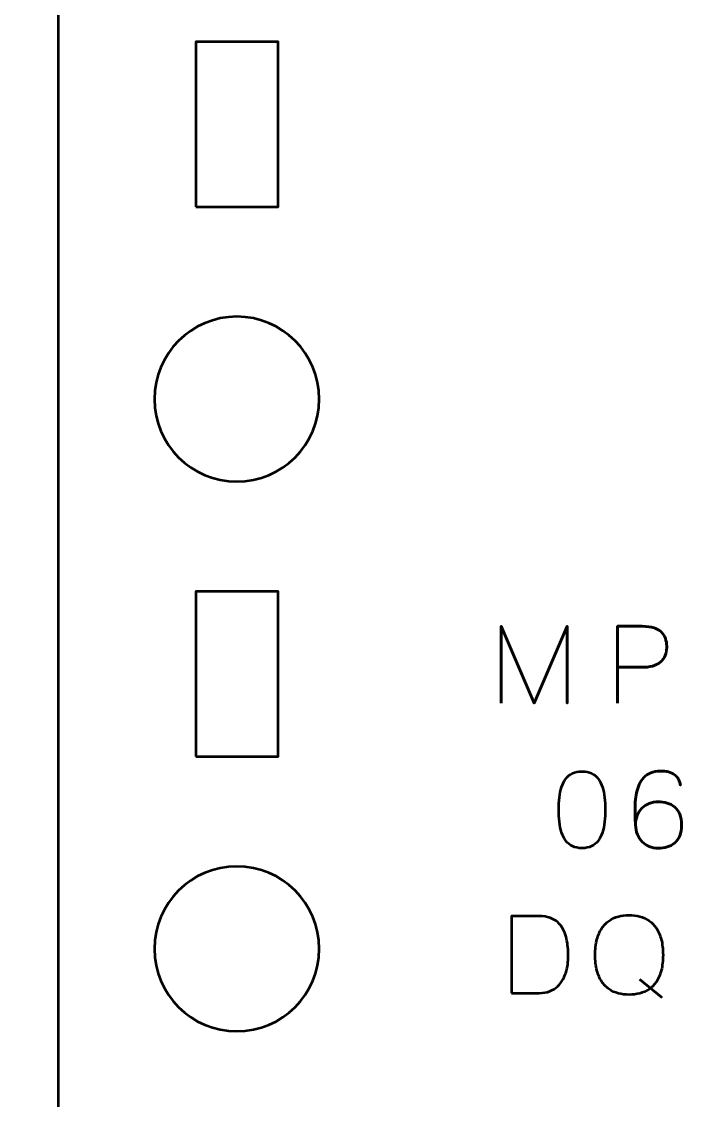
# Model space of a CAD drawing. Header units: centimetres. Extents: x -21 to 0, y -29.7 to 0.
# Drawn here: x -7.684 to -5.267, y -22.202 to -18.276 of the extents above; entities that cross this region are included whole.
import ezdxf

# ---------------------------------------------------------------- set-up
doc = ezdxf.new("R2010")
doc.units = ezdxf.units.CM
doc.header["$MEASUREMENT"] = 0
doc.layers.add('Layer 1', color=7, linetype='Continuous')

msp = doc.modelspace()

# ---------------------------------------------------------------- linework, layer by layer
at = {"layer": 'Layer 1', "color": 22, "lineweight": 53}
msp.add_open_spline([(-21, -29.19991), (-21, -29.19991), (-21, -0.49996), (-21, -0.49996), (-21, -0.49996), (-21, -0.22299), (-20.77691, 0), (-20.49991, 0), (-20.49991, 0), (-20.49991, 0), (-0.5001, 0), (-0.5001, 0), (-0.5001, 0), (-0.22296, 0), (0, -0.22299), (0, -0.49996), (0, -0.49996), (0, -0.49996), (0, -29.19991), (0, -29.19991), (0, -29.19991), (0, -29.47691), (-0.22296, -29.7), (-0.5001, -29.7), (-0.5001, -29.7), (-0.5001, -29.7), (-20.49991, -29.7), (-20.49991, -29.7), (-20.49991, -29.7), (-20.77691, -29.7), (-21, -29.47691), (-21, -29.19991)], degree=3, knots=[0, 0, 0, 0, 0.125, 0.125, 0.125, 0.125, 0.25, 0.25, 0.25, 0.25, 0.375, 0.375, 0.375, 0.375, 0.5, 0.5, 0.5, 0.5, 0.625, 0.625, 0.625, 0.625, 0.75, 0.75, 0.75, 0.75, 0.875, 0.875, 0.875, 0.875, 1, 1, 1, 1], dxfattribs=at)
at = {"layer": 'Layer 1', "color": 114, "lineweight": 53}
msp.add_open_spline([(-7.55006, -25.79993), (-7.55006, -25.79993), (-7.55006, -15.49995), (-7.55006, -15.49995), (-7.55006, -15.49995), (-7.55006, -15.22295), (-7.32697, -14.99999), (-7.04997, -14.99999), (-7.04997, -14.99999), (-7.04997, -14.99999), (-2.7501, -14.99999), (-2.7501, -14.99999), (-2.7501, -14.99999), (-2.47296, -14.99999), (-2.25, -15.22295), (-2.25, -15.49995), (-2.25, -15.49995), (-2.25, -15.49995), (-2.25, -25.79993), (-2.25, -25.79993), (-2.25, -25.79993), (-2.25, -26.07693), (-2.47296, -26.30003), (-2.7501, -26.30003), (-2.7501, -26.30003), (-2.7501, -26.30003), (-7.04997, -26.30003), (-7.04997, -26.30003), (-7.04997, -26.30003), (-7.32697, -26.30003), (-7.55006, -26.07693), (-7.55006, -25.79993)], degree=3, knots=[0, 0, 0, 0, 0.125, 0.125, 0.125, 0.125, 0.25, 0.25, 0.25, 0.25, 0.375, 0.375, 0.375, 0.375, 0.5, 0.5, 0.5, 0.5, 0.625, 0.625, 0.625, 0.625, 0.75, 0.75, 0.75, 0.75, 0.875, 0.875, 0.875, 0.875, 1, 1, 1, 1], dxfattribs=at)
at = {"layer": 'Layer 1', "lineweight": 53}
for points in [[(-7.04997, -18.94997), (-7.04997, -18.94997), (-7.04997, -18.34997), (-7.04997, -18.34997), (-7.04997, -18.34997), (-7.04997, -18.34997), (-6.74996, -18.34997), (-6.74996, -18.34997), (-6.74996, -18.34997), (-6.74996, -18.34997), (-6.74996, -18.94997), (-6.74996, -18.94997), (-6.74996, -18.94997), (-6.74996, -18.94997), (-7.04997, -18.94997), (-7.04997, -18.94997)], [(-6.90003, -19.35002), (-6.73426, -19.35002), (-6.60003, -19.48426), (-6.60003, -19.65003), (-6.60003, -19.65003), (-6.60003, -19.81569), (-6.73426, -19.95003), (-6.90003, -19.95003), (-6.90003, -19.95003), (-7.0657, -19.95003), (-7.20004, -19.81569), (-7.20004, -19.65003), (-7.20004, -19.65003), (-7.20004, -19.48426), (-7.0657, -19.35002), (-6.90003, -19.35002)], [(-7.04997, -20.94994), (-7.04997, -20.94994), (-7.04997, -20.34994), (-7.04997, -20.34994), (-7.04997, -20.34994), (-7.04997, -20.34994), (-6.74996, -20.34994), (-6.74996, -20.34994), (-6.74996, -20.34994), (-6.74996, -20.34994), (-6.74996, -20.94994), (-6.74996, -20.94994), (-6.74996, -20.94994), (-6.74996, -20.94994), (-7.04997, -20.94994), (-7.04997, -20.94994)], [(-6.90003, -21.34999), (-6.73426, -21.34999), (-6.60003, -21.48433), (-6.60003, -21.64999), (-6.60003, -21.64999), (-6.60003, -21.81562), (-6.73426, -21.95), (-6.90003, -21.95), (-6.90003, -21.95), (-7.0657, -21.95), (-7.20004, -21.81562), (-7.20004, -21.64999), (-7.20004, -21.64999), (-7.20004, -21.48433), (-7.0657, -21.34999), (-6.90003, -21.34999)]]:
    msp.add_open_spline(points, degree=3, knots=[0, 0, 0, 0, 0.25, 0.25, 0.25, 0.25, 0.5, 0.5, 0.5, 0.5, 0.75, 0.75, 0.75, 0.75, 1, 1, 1, 1], dxfattribs=at)
at = {"layer": 'Layer 1', "color": 30, "lineweight": 53}
for points, knots in [([(-5.93812, -20.75632), (-5.93812, -20.75632), (-5.93812, -20.47653), (-5.93812, -20.47653), (-5.93812, -20.47653), (-5.93812, -20.47653), (-5.81782, -20.75632), (-5.81782, -20.75632), (-5.81782, -20.75632), (-5.81782, -20.75632), (-5.69713, -20.47653), (-5.69713, -20.47653), (-5.69713, -20.47653), (-5.69713, -20.47653), (-5.69713, -20.75632), (-5.69713, -20.75632), (-5.69713, -20.75632), (-5.69713, -20.75632), (-5.69713, -20.47653), (-5.69713, -20.47653), (-5.69713, -20.47653), (-5.69713, -20.47653), (-5.81782, -20.75632), (-5.81782, -20.75632), (-5.81782, -20.75632), (-5.81782, -20.75632), (-5.93812, -20.47653), (-5.93812, -20.47653), (-5.93812, -20.47653), (-5.93812, -20.47653), (-5.93812, -20.75632), (-5.93812, -20.75632)], [0, 0, 0, 0, 0.125, 0.125, 0.125, 0.125, 0.25, 0.25, 0.25, 0.25, 0.375, 0.375, 0.375, 0.375, 0.5, 0.5, 0.5, 0.5, 0.625, 0.625, 0.625, 0.625, 0.75, 0.75, 0.75, 0.75, 0.875, 0.875, 0.875, 0.875, 1, 1, 1, 1]), ([(-5.51397, -20.75632), (-5.51397, -20.75632), (-5.51397, -20.47653), (-5.51397, -20.47653), (-5.51397, -20.47653), (-5.51397, -20.47653), (-5.42472, -20.47653), (-5.42472, -20.47653), (-5.42472, -20.47653), (-5.40686, -20.47659), (-5.39218, -20.4786), (-5.38061, -20.48248), (-5.38061, -20.48248), (-5.36909, -20.48629), (-5.36004, -20.4916), (-5.35351, -20.49832), (-5.35351, -20.49832), (-5.34697, -20.50499), (-5.34232, -20.51262), (-5.33947, -20.52122), (-5.33947, -20.52122), (-5.33669, -20.52982), (-5.33507, -20.53881), (-5.33469, -20.54832), (-5.33469, -20.54832), (-5.33423, -20.55783), (-5.33533, -20.56714), (-5.33792, -20.5762), (-5.33792, -20.5762), (-5.34057, -20.58525), (-5.34503, -20.59346), (-5.35144, -20.60084), (-5.35144, -20.60084), (-5.35777, -20.60821), (-5.36638, -20.6141), (-5.37718, -20.61843), (-5.37718, -20.61843), (-5.38798, -20.62283), (-5.40137, -20.62503), (-5.41734, -20.62516), (-5.41734, -20.62516), (-5.41734, -20.62516), (-5.51397, -20.62516), (-5.51397, -20.62516), (-5.51397, -20.62516), (-5.51397, -20.62516), (-5.41734, -20.62516), (-5.41734, -20.62516), (-5.41734, -20.62516), (-5.40169, -20.62503), (-5.38843, -20.62283), (-5.3777, -20.61843), (-5.3777, -20.61843), (-5.36689, -20.6141), (-5.35829, -20.60821), (-5.35182, -20.60084), (-5.35182, -20.60084), (-5.34542, -20.59346), (-5.34083, -20.58525), (-5.33811, -20.5762), (-5.33811, -20.5762), (-5.3354, -20.56714), (-5.33423, -20.55783), (-5.33469, -20.54832), (-5.33469, -20.54832), (-5.33507, -20.53881), (-5.33669, -20.52982), (-5.3396, -20.52122), (-5.3396, -20.52122), (-5.34245, -20.51262), (-5.34723, -20.50499), (-5.35376, -20.49832), (-5.35376, -20.49832), (-5.36036, -20.4916), (-5.36942, -20.48629), (-5.38093, -20.48248), (-5.38093, -20.48248), (-5.39251, -20.4786), (-5.40706, -20.47659), (-5.42472, -20.47653), (-5.42472, -20.47653), (-5.42472, -20.47653), (-5.51397, -20.47653), (-5.51397, -20.47653), (-5.51397, -20.47653), (-5.51397, -20.47653), (-5.51397, -20.75632), (-5.51397, -20.75632)], [0, 0, 0, 0, 0.0454545, 0.0454545, 0.0454545, 0.0454545, 0.0909091, 0.0909091, 0.0909091, 0.0909091, 0.1363636, 0.1363636, 0.1363636, 0.1363636, 0.1818182, 0.1818182, 0.1818182, 0.1818182, 0.2272727, 0.2272727, 0.2272727, 0.2272727, 0.2727273, 0.2727273, 0.2727273, 0.2727273, 0.3181818, 0.3181818, 0.3181818, 0.3181818, 0.3636364, 0.3636364, 0.3636364, 0.3636364, 0.4090909, 0.4090909, 0.4090909, 0.4090909, 0.4545455, 0.4545455, 0.4545455, 0.4545455, 0.5, 0.5, 0.5, 0.5, 0.5454545, 0.5454545, 0.5454545, 0.5454545, 0.5909091, 0.5909091, 0.5909091, 0.5909091, 0.6363636, 0.6363636, 0.6363636, 0.6363636, 0.6818182, 0.6818182, 0.6818182, 0.6818182, 0.7272727, 0.7272727, 0.7272727, 0.7272727, 0.7727273, 0.7727273, 0.7727273, 0.7727273, 0.8181818, 0.8181818, 0.8181818, 0.8181818, 0.8636364, 0.8636364, 0.8636364, 0.8636364, 0.9090909, 0.9090909, 0.9090909, 0.9090909, 0.9545455, 0.9545455, 0.9545455, 0.9545455, 1, 1, 1, 1]), ([(-5.64338, -21.2837), (-5.6298, -21.28364), (-5.61809, -21.28124), (-5.60833, -21.27659), (-5.60833, -21.27659), (-5.59863, -21.27193), (-5.59054, -21.26527), (-5.58407, -21.25679), (-5.58407, -21.25679), (-5.57767, -21.24826), (-5.57263, -21.23817), (-5.56887, -21.22653), (-5.56887, -21.22653), (-5.56519, -21.21488), (-5.56254, -21.20214), (-5.56105, -21.18817), (-5.56105, -21.18817), (-5.5595, -21.1742), (-5.55872, -21.15952), (-5.55879, -21.144), (-5.55879, -21.144), (-5.55872, -21.12854), (-5.5595, -21.11386), (-5.56105, -21.09995), (-5.56105, -21.09995), (-5.56254, -21.08605), (-5.56519, -21.07324), (-5.56887, -21.0616), (-5.56887, -21.0616), (-5.57263, -21.05002), (-5.57767, -21.03993), (-5.58407, -21.03133), (-5.58407, -21.03133), (-5.59054, -21.02279), (-5.59863, -21.01613), (-5.60833, -21.01148), (-5.60833, -21.01148), (-5.61809, -21.00675), (-5.6298, -21.00436), (-5.64338, -21.0043), (-5.64338, -21.0043), (-5.65696, -21.00436), (-5.66867, -21.00675), (-5.67844, -21.01148), (-5.67844, -21.01148), (-5.68814, -21.01613), (-5.69622, -21.02279), (-5.70269, -21.03133), (-5.70269, -21.03133), (-5.70909, -21.03993), (-5.71414, -21.05002), (-5.71789, -21.0616), (-5.71789, -21.0616), (-5.72158, -21.07324), (-5.72423, -21.08605), (-5.72572, -21.09995), (-5.72572, -21.09995), (-5.72727, -21.11386), (-5.72804, -21.12854), (-5.72798, -21.144), (-5.72798, -21.144), (-5.72804, -21.15952), (-5.72727, -21.1742), (-5.72572, -21.18817), (-5.72572, -21.18817), (-5.72423, -21.20214), (-5.72158, -21.21488), (-5.71789, -21.22653), (-5.71789, -21.22653), (-5.71414, -21.23817), (-5.70909, -21.24826), (-5.70269, -21.25679), (-5.70269, -21.25679), (-5.69622, -21.26527), (-5.68814, -21.27193), (-5.67844, -21.27659), (-5.67844, -21.27659), (-5.66867, -21.28124), (-5.65696, -21.28364), (-5.64338, -21.2837)], [0, 0, 0, 0, 0.05, 0.05, 0.05, 0.05, 0.1, 0.1, 0.1, 0.1, 0.15, 0.15, 0.15, 0.15, 0.2, 0.2, 0.2, 0.2, 0.25, 0.25, 0.25, 0.25, 0.3, 0.3, 0.3, 0.3, 0.35, 0.35, 0.35, 0.35, 0.4, 0.4, 0.4, 0.4, 0.45, 0.45, 0.45, 0.45, 0.5, 0.5, 0.5, 0.5, 0.55, 0.55, 0.55, 0.55, 0.6, 0.6, 0.6, 0.6, 0.65, 0.65, 0.65, 0.65, 0.7, 0.7, 0.7, 0.7, 0.75, 0.75, 0.75, 0.75, 0.8, 0.8, 0.8, 0.8, 0.85, 0.85, 0.85, 0.85, 0.9, 0.9, 0.9, 0.9, 0.95, 0.95, 0.95, 0.95, 1, 1, 1, 1]), ([(-5.64338, -21.2837), (-5.6298, -21.28364), (-5.61809, -21.28124), (-5.60833, -21.27659), (-5.60833, -21.27659), (-5.59863, -21.27193), (-5.59054, -21.26527), (-5.58407, -21.25679), (-5.58407, -21.25679), (-5.57767, -21.24826), (-5.57263, -21.23817), (-5.56887, -21.22653), (-5.56887, -21.22653), (-5.56519, -21.21488), (-5.56254, -21.20214), (-5.56105, -21.18817), (-5.56105, -21.18817), (-5.5595, -21.1742), (-5.55872, -21.15952), (-5.55879, -21.144), (-5.55879, -21.144), (-5.55872, -21.12854), (-5.5595, -21.11386), (-5.56105, -21.09995), (-5.56105, -21.09995), (-5.56254, -21.08605), (-5.56519, -21.07324), (-5.56887, -21.0616), (-5.56887, -21.0616), (-5.57263, -21.05002), (-5.57767, -21.03993), (-5.58407, -21.03133), (-5.58407, -21.03133), (-5.59054, -21.02279), (-5.59863, -21.01613), (-5.60833, -21.01148), (-5.60833, -21.01148), (-5.61809, -21.00675), (-5.6298, -21.00436), (-5.64338, -21.0043), (-5.64338, -21.0043), (-5.65696, -21.00436), (-5.66867, -21.00675), (-5.67844, -21.01148), (-5.67844, -21.01148), (-5.68814, -21.01613), (-5.69622, -21.02279), (-5.70269, -21.03133), (-5.70269, -21.03133), (-5.70909, -21.03993), (-5.71414, -21.05002), (-5.71789, -21.0616), (-5.71789, -21.0616), (-5.72158, -21.07324), (-5.72423, -21.08605), (-5.72572, -21.09995), (-5.72572, -21.09995), (-5.72727, -21.11386), (-5.72804, -21.12854), (-5.72798, -21.144), (-5.72798, -21.144), (-5.72804, -21.15952), (-5.72727, -21.1742), (-5.72572, -21.18817), (-5.72572, -21.18817), (-5.72423, -21.20214), (-5.72158, -21.21488), (-5.71789, -21.22653), (-5.71789, -21.22653), (-5.71414, -21.23817), (-5.70909, -21.24826), (-5.70269, -21.25679), (-5.70269, -21.25679), (-5.69622, -21.26527), (-5.68814, -21.27193), (-5.67844, -21.27659), (-5.67844, -21.27659), (-5.66867, -21.28124), (-5.65696, -21.28364), (-5.64338, -21.2837)], [0, 0, 0, 0, 0.05, 0.05, 0.05, 0.05, 0.1, 0.1, 0.1, 0.1, 0.15, 0.15, 0.15, 0.15, 0.2, 0.2, 0.2, 0.2, 0.25, 0.25, 0.25, 0.25, 0.3, 0.3, 0.3, 0.3, 0.35, 0.35, 0.35, 0.35, 0.4, 0.4, 0.4, 0.4, 0.45, 0.45, 0.45, 0.45, 0.5, 0.5, 0.5, 0.5, 0.55, 0.55, 0.55, 0.55, 0.6, 0.6, 0.6, 0.6, 0.65, 0.65, 0.65, 0.65, 0.7, 0.7, 0.7, 0.7, 0.75, 0.75, 0.75, 0.75, 0.8, 0.8, 0.8, 0.8, 0.85, 0.85, 0.85, 0.85, 0.9, 0.9, 0.9, 0.9, 0.95, 0.95, 0.95, 0.95, 1, 1, 1, 1]), ([(-5.44858, -21.19949), (-5.44852, -21.18681), (-5.44645, -21.17537), (-5.44231, -21.16502), (-5.44231, -21.16502), (-5.43823, -21.15473), (-5.43248, -21.14587), (-5.42504, -21.13844), (-5.42504, -21.13844), (-5.41767, -21.13106), (-5.40893, -21.12537), (-5.39897, -21.12136), (-5.39897, -21.12136), (-5.38901, -21.11735), (-5.37808, -21.11535), (-5.36631, -21.11528), (-5.36631, -21.11528), (-5.35448, -21.11522), (-5.34342, -21.1167), (-5.33313, -21.11968), (-5.33313, -21.11968), (-5.32285, -21.12259), (-5.31386, -21.12738), (-5.30603, -21.13397), (-5.30603, -21.13397), (-5.29821, -21.14051), (-5.29206, -21.14917), (-5.28767, -21.15997), (-5.28767, -21.15997), (-5.28327, -21.17077), (-5.281, -21.1839), (-5.28094, -21.19949), (-5.28094, -21.19949), (-5.281, -21.21508), (-5.28327, -21.22821), (-5.28767, -21.23901), (-5.28767, -21.23901), (-5.29206, -21.24981), (-5.29821, -21.25848), (-5.30603, -21.26501), (-5.30603, -21.26501), (-5.31386, -21.27161), (-5.32285, -21.27639), (-5.33313, -21.2793), (-5.33313, -21.2793), (-5.34342, -21.28228), (-5.35448, -21.28376), (-5.36631, -21.2837), (-5.36631, -21.2837), (-5.37808, -21.28364), (-5.38888, -21.28163), (-5.39878, -21.27762), (-5.39878, -21.27762), (-5.40861, -21.27361), (-5.41715, -21.26792), (-5.42446, -21.26048), (-5.42446, -21.26048), (-5.43176, -21.25311), (-5.43752, -21.24425), (-5.44166, -21.2339), (-5.44166, -21.2339), (-5.44586, -21.22362), (-5.44813, -21.21217), (-5.44858, -21.19949), (-5.44858, -21.19949), (-5.44884, -21.19309), (-5.44916, -21.18546), (-5.44962, -21.1766), (-5.44962, -21.1766), (-5.45007, -21.16767), (-5.45033, -21.15797), (-5.45039, -21.14756), (-5.45039, -21.14756), (-5.45046, -21.13708), (-5.45013, -21.12628), (-5.44929, -21.11522), (-5.44929, -21.11522), (-5.44852, -21.10409), (-5.44696, -21.09316), (-5.4447, -21.08236), (-5.4447, -21.08236), (-5.44244, -21.07163), (-5.4392, -21.06147), (-5.43493, -21.05196), (-5.43493, -21.05196), (-5.43067, -21.04246), (-5.42517, -21.03405), (-5.41838, -21.02674), (-5.41838, -21.02674), (-5.41152, -21.01943), (-5.40318, -21.01367), (-5.39328, -21.00947), (-5.39328, -21.00947), (-5.38339, -21.00533), (-5.37168, -21.0032), (-5.35816, -21.00313), (-5.35816, -21.00313), (-5.34639, -21.0032), (-5.33643, -21.00436), (-5.32815, -21.00663), (-5.32815, -21.00663), (-5.31987, -21.00889), (-5.31308, -21.01193), (-5.30765, -21.01568), (-5.30765, -21.01568), (-5.30228, -21.0195), (-5.29801, -21.02364), (-5.29491, -21.02823), (-5.29491, -21.02823), (-5.2918, -21.03275), (-5.28948, -21.03735), (-5.28805, -21.04194), (-5.28805, -21.04194), (-5.28657, -21.04653), (-5.2856, -21.0508), (-5.28521, -21.05474), (-5.28521, -21.05474), (-5.2856, -21.0508), (-5.28657, -21.04653), (-5.28805, -21.04194), (-5.28805, -21.04194), (-5.28948, -21.03735), (-5.2918, -21.03275), (-5.29491, -21.02823), (-5.29491, -21.02823), (-5.29801, -21.02364), (-5.30228, -21.0195), (-5.30765, -21.01568), (-5.30765, -21.01568), (-5.31308, -21.01193), (-5.31987, -21.00889), (-5.32815, -21.00663), (-5.32815, -21.00663), (-5.33643, -21.00436), (-5.34639, -21.0032), (-5.35816, -21.00313), (-5.35816, -21.00313), (-5.37168, -21.0032), (-5.38339, -21.00533), (-5.39328, -21.00947), (-5.39328, -21.00947), (-5.40318, -21.01367), (-5.41152, -21.01943), (-5.41838, -21.02674), (-5.41838, -21.02674), (-5.42517, -21.03405), (-5.43067, -21.04246), (-5.43493, -21.05196), (-5.43493, -21.05196), (-5.4392, -21.06147), (-5.44244, -21.07163), (-5.4447, -21.08236), (-5.4447, -21.08236), (-5.44696, -21.09316), (-5.44852, -21.10409), (-5.44929, -21.11522), (-5.44929, -21.11522), (-5.45013, -21.12628), (-5.45046, -21.13708), (-5.45039, -21.14756), (-5.45039, -21.14756), (-5.45033, -21.15797), (-5.45007, -21.16767), (-5.44962, -21.1766), (-5.44962, -21.1766), (-5.44916, -21.18546), (-5.44884, -21.19309), (-5.44858, -21.19949), (-5.44858, -21.19949), (-5.44813, -21.21217), (-5.44586, -21.22362), (-5.44166, -21.2339), (-5.44166, -21.2339), (-5.43752, -21.24425), (-5.43176, -21.25311), (-5.42446, -21.26048), (-5.42446, -21.26048), (-5.41715, -21.26792), (-5.40861, -21.27361), (-5.39878, -21.27762), (-5.39878, -21.27762), (-5.38888, -21.28163), (-5.37808, -21.28364), (-5.36631, -21.2837), (-5.36631, -21.2837), (-5.35448, -21.28376), (-5.34342, -21.28228), (-5.33313, -21.2793), (-5.33313, -21.2793), (-5.32285, -21.27639), (-5.31386, -21.27161), (-5.30603, -21.26501), (-5.30603, -21.26501), (-5.29821, -21.25848), (-5.29206, -21.24981), (-5.28767, -21.23901), (-5.28767, -21.23901), (-5.28327, -21.22821), (-5.281, -21.21508), (-5.28094, -21.19949), (-5.28094, -21.19949), (-5.281, -21.1839), (-5.28327, -21.17077), (-5.28767, -21.15997), (-5.28767, -21.15997), (-5.29206, -21.14917), (-5.29821, -21.14051), (-5.30603, -21.13397), (-5.30603, -21.13397), (-5.31386, -21.12738), (-5.32285, -21.12259), (-5.33313, -21.11968), (-5.33313, -21.11968), (-5.34342, -21.1167), (-5.35448, -21.11522), (-5.36631, -21.11528), (-5.36631, -21.11528), (-5.37808, -21.11535), (-5.38901, -21.11735), (-5.39897, -21.12136), (-5.39897, -21.12136), (-5.40893, -21.12537), (-5.41767, -21.13106), (-5.42504, -21.13844), (-5.42504, -21.13844), (-5.43248, -21.14587), (-5.43823, -21.15473), (-5.44231, -21.16502), (-5.44231, -21.16502), (-5.44645, -21.17537), (-5.44852, -21.18681), (-5.44858, -21.19949)], [0, 0, 0, 0, 0.0172414, 0.0172414, 0.0172414, 0.0172414, 0.0344828, 0.0344828, 0.0344828, 0.0344828, 0.0517241, 0.0517241, 0.0517241, 0.0517241, 0.0689655, 0.0689655, 0.0689655, 0.0689655, 0.0862069, 0.0862069, 0.0862069, 0.0862069, 0.1034483, 0.1034483, 0.1034483, 0.1034483, 0.1206897, 0.1206897, 0.1206897, 0.1206897, 0.137931, 0.137931, 0.137931, 0.137931, 0.1551724, 0.1551724, 0.1551724, 0.1551724, 0.1724138, 0.1724138, 0.1724138, 0.1724138, 0.1896552, 0.1896552, 0.1896552, 0.1896552, 0.2068966, 0.2068966, 0.2068966, 0.2068966, 0.2241379, 0.2241379, 0.2241379, 0.2241379, 0.2413793, 0.2413793, 0.2413793, 0.2413793, 0.2586207, 0.2586207, 0.2586207, 0.2586207, 0.2758621, 0.2758621, 0.2758621, 0.2758621, 0.2931034, 0.2931034, 0.2931034, 0.2931034, 0.3103448, 0.3103448, 0.3103448, 0.3103448, 0.3275862, 0.3275862, 0.3275862, 0.3275862, 0.3448276, 0.3448276, 0.3448276, 0.3448276, 0.362069, 0.362069, 0.362069, 0.362069, 0.3793103, 0.3793103, 0.3793103, 0.3793103, 0.3965517, 0.3965517, 0.3965517, 0.3965517, 0.4137931, 0.4137931, 0.4137931, 0.4137931, 0.4310345, 0.4310345, 0.4310345, 0.4310345, 0.4482759, 0.4482759, 0.4482759, 0.4482759, 0.4655172, 0.4655172, 0.4655172, 0.4655172, 0.4827586, 0.4827586, 0.4827586, 0.4827586, 0.5, 0.5, 0.5, 0.5, 0.5172414, 0.5172414, 0.5172414, 0.5172414, 0.5344828, 0.5344828, 0.5344828, 0.5344828, 0.5517241, 0.5517241, 0.5517241, 0.5517241, 0.5689655, 0.5689655, 0.5689655, 0.5689655, 0.5862069, 0.5862069, 0.5862069, 0.5862069, 0.6034483, 0.6034483, 0.6034483, 0.6034483, 0.6206897, 0.6206897, 0.6206897, 0.6206897, 0.637931, 0.637931, 0.637931, 0.637931, 0.6551724, 0.6551724, 0.6551724, 0.6551724, 0.6724138, 0.6724138, 0.6724138, 0.6724138, 0.6896552, 0.6896552, 0.6896552, 0.6896552, 0.7068966, 0.7068966, 0.7068966, 0.7068966, 0.7241379, 0.7241379, 0.7241379, 0.7241379, 0.7413793, 0.7413793, 0.7413793, 0.7413793, 0.7586207, 0.7586207, 0.7586207, 0.7586207, 0.7758621, 0.7758621, 0.7758621, 0.7758621, 0.7931034, 0.7931034, 0.7931034, 0.7931034, 0.8103448, 0.8103448, 0.8103448, 0.8103448, 0.8275862, 0.8275862, 0.8275862, 0.8275862, 0.8448276, 0.8448276, 0.8448276, 0.8448276, 0.862069, 0.862069, 0.862069, 0.862069, 0.8793103, 0.8793103, 0.8793103, 0.8793103, 0.8965517, 0.8965517, 0.8965517, 0.8965517, 0.9137931, 0.9137931, 0.9137931, 0.9137931, 0.9310345, 0.9310345, 0.9310345, 0.9310345, 0.9482759, 0.9482759, 0.9482759, 0.9482759, 0.9655172, 0.9655172, 0.9655172, 0.9655172, 0.9827586, 0.9827586, 0.9827586, 0.9827586, 1, 1, 1, 1]), ([(-5.90029, -21.81108), (-5.90029, -21.81108), (-5.90029, -21.53129), (-5.90029, -21.53129), (-5.90029, -21.53129), (-5.90029, -21.53129), (-5.79939, -21.53129), (-5.79939, -21.53129), (-5.79939, -21.53129), (-5.78407, -21.53135), (-5.77081, -21.53336), (-5.75962, -21.5373), (-5.75962, -21.5373), (-5.74849, -21.54125), (-5.73905, -21.54668), (-5.73142, -21.55354), (-5.73142, -21.55354), (-5.72372, -21.56046), (-5.71751, -21.56841), (-5.71266, -21.57734), (-5.71266, -21.57734), (-5.70781, -21.58633), (-5.70406, -21.5959), (-5.70141, -21.60605), (-5.70141, -21.60605), (-5.69876, -21.61614), (-5.69688, -21.62643), (-5.69572, -21.63684), (-5.69572, -21.63684), (-5.69455, -21.64725), (-5.69378, -21.65734), (-5.69345, -21.66711), (-5.69345, -21.66711), (-5.693, -21.67688), (-5.69332, -21.68716), (-5.69436, -21.69796), (-5.69436, -21.69796), (-5.69539, -21.70876), (-5.69733, -21.71956), (-5.70024, -21.7303), (-5.70024, -21.7303), (-5.70309, -21.74104), (-5.70716, -21.75125), (-5.7124, -21.76089), (-5.7124, -21.76089), (-5.71758, -21.77059), (-5.72417, -21.77919), (-5.73207, -21.7867), (-5.73207, -21.7867), (-5.74002, -21.7942), (-5.74953, -21.80015), (-5.76065, -21.80448), (-5.76065, -21.80448), (-5.77178, -21.80882), (-5.78471, -21.81102), (-5.79939, -21.81108), (-5.79939, -21.81108), (-5.79939, -21.81108), (-5.90029, -21.81108), (-5.90029, -21.81108)], [0, 0, 0, 0, 0.0666667, 0.0666667, 0.0666667, 0.0666667, 0.1333333, 0.1333333, 0.1333333, 0.1333333, 0.2, 0.2, 0.2, 0.2, 0.2666667, 0.2666667, 0.2666667, 0.2666667, 0.3333333, 0.3333333, 0.3333333, 0.3333333, 0.4, 0.4, 0.4, 0.4, 0.4666667, 0.4666667, 0.4666667, 0.4666667, 0.5333333, 0.5333333, 0.5333333, 0.5333333, 0.6, 0.6, 0.6, 0.6, 0.6666667, 0.6666667, 0.6666667, 0.6666667, 0.7333333, 0.7333333, 0.7333333, 0.7333333, 0.8, 0.8, 0.8, 0.8, 0.8666667, 0.8666667, 0.8666667, 0.8666667, 0.9333333, 0.9333333, 0.9333333, 0.9333333, 1, 1, 1, 1]), ([(-5.90029, -21.81108), (-5.90029, -21.81108), (-5.90029, -21.53129), (-5.90029, -21.53129), (-5.90029, -21.53129), (-5.90029, -21.53129), (-5.79939, -21.53129), (-5.79939, -21.53129), (-5.79939, -21.53129), (-5.78407, -21.53135), (-5.77081, -21.53336), (-5.75962, -21.5373), (-5.75962, -21.5373), (-5.74849, -21.54125), (-5.73905, -21.54668), (-5.73142, -21.55354), (-5.73142, -21.55354), (-5.72372, -21.56046), (-5.71751, -21.56841), (-5.71266, -21.57734), (-5.71266, -21.57734), (-5.70781, -21.58633), (-5.70406, -21.5959), (-5.70141, -21.60605), (-5.70141, -21.60605), (-5.69876, -21.61614), (-5.69688, -21.62643), (-5.69572, -21.63684), (-5.69572, -21.63684), (-5.69455, -21.64725), (-5.69378, -21.65734), (-5.69345, -21.66711), (-5.69345, -21.66711), (-5.693, -21.67688), (-5.69332, -21.68716), (-5.69436, -21.69796), (-5.69436, -21.69796), (-5.69539, -21.70876), (-5.69733, -21.71956), (-5.70024, -21.7303), (-5.70024, -21.7303), (-5.70309, -21.74104), (-5.70716, -21.75125), (-5.7124, -21.76089), (-5.7124, -21.76089), (-5.71758, -21.77059), (-5.72417, -21.77919), (-5.73207, -21.7867), (-5.73207, -21.7867), (-5.74002, -21.7942), (-5.74953, -21.80015), (-5.76065, -21.80448), (-5.76065, -21.80448), (-5.77178, -21.80882), (-5.78471, -21.81102), (-5.79939, -21.81108), (-5.79939, -21.81108), (-5.79939, -21.81108), (-5.90029, -21.81108), (-5.90029, -21.81108)], [0, 0, 0, 0, 0.0666667, 0.0666667, 0.0666667, 0.0666667, 0.1333333, 0.1333333, 0.1333333, 0.1333333, 0.2, 0.2, 0.2, 0.2, 0.2666667, 0.2666667, 0.2666667, 0.2666667, 0.3333333, 0.3333333, 0.3333333, 0.3333333, 0.4, 0.4, 0.4, 0.4, 0.4666667, 0.4666667, 0.4666667, 0.4666667, 0.5333333, 0.5333333, 0.5333333, 0.5333333, 0.6, 0.6, 0.6, 0.6, 0.6666667, 0.6666667, 0.6666667, 0.6666667, 0.7333333, 0.7333333, 0.7333333, 0.7333333, 0.8, 0.8, 0.8, 0.8, 0.8666667, 0.8666667, 0.8666667, 0.8666667, 0.9333333, 0.9333333, 0.9333333, 0.9333333, 1, 1, 1, 1]), ([(-5.47187, -21.8169), (-5.45822, -21.81697), (-5.44528, -21.81535), (-5.43293, -21.81218), (-5.43293, -21.81218), (-5.42064, -21.80895), (-5.40939, -21.8039), (-5.39911, -21.79692), (-5.39911, -21.79692), (-5.38882, -21.78993), (-5.3799, -21.78081), (-5.37233, -21.76956), (-5.37233, -21.76956), (-5.36476, -21.75824), (-5.35894, -21.74459), (-5.3548, -21.72849), (-5.3548, -21.72849), (-5.3506, -21.71238), (-5.34853, -21.69363), (-5.34846, -21.67215), (-5.34846, -21.67215), (-5.34853, -21.65088), (-5.3506, -21.63218), (-5.3548, -21.61614), (-5.3548, -21.61614), (-5.35894, -21.60004), (-5.36476, -21.58639), (-5.37233, -21.57507), (-5.37233, -21.57507), (-5.3799, -21.56382), (-5.38882, -21.55464), (-5.39911, -21.54765), (-5.39911, -21.54765), (-5.40939, -21.5406), (-5.42064, -21.53549), (-5.43293, -21.53219), (-5.43293, -21.53219), (-5.44528, -21.52896), (-5.45822, -21.52734), (-5.47187, -21.52741), (-5.47187, -21.52741), (-5.48551, -21.52734), (-5.49845, -21.52896), (-5.5108, -21.53219), (-5.5108, -21.53219), (-5.52309, -21.53549), (-5.53434, -21.5406), (-5.54463, -21.54765), (-5.54463, -21.54765), (-5.55491, -21.55464), (-5.56384, -21.56382), (-5.5714, -21.57507), (-5.5714, -21.57507), (-5.57897, -21.58639), (-5.58479, -21.60004), (-5.58893, -21.61614), (-5.58893, -21.61614), (-5.59314, -21.63218), (-5.5952, -21.65088), (-5.59527, -21.67215), (-5.59527, -21.67215), (-5.5952, -21.69363), (-5.59314, -21.71238), (-5.58893, -21.72849), (-5.58893, -21.72849), (-5.58479, -21.74459), (-5.57897, -21.75824), (-5.5714, -21.76956), (-5.5714, -21.76956), (-5.56384, -21.78081), (-5.55491, -21.78993), (-5.54463, -21.79692), (-5.54463, -21.79692), (-5.53434, -21.8039), (-5.52309, -21.80895), (-5.5108, -21.81218), (-5.5108, -21.81218), (-5.49845, -21.81535), (-5.48551, -21.81697), (-5.47187, -21.8169)], [0, 0, 0, 0, 0.05, 0.05, 0.05, 0.05, 0.1, 0.1, 0.1, 0.1, 0.15, 0.15, 0.15, 0.15, 0.2, 0.2, 0.2, 0.2, 0.25, 0.25, 0.25, 0.25, 0.3, 0.3, 0.3, 0.3, 0.35, 0.35, 0.35, 0.35, 0.4, 0.4, 0.4, 0.4, 0.45, 0.45, 0.45, 0.45, 0.5, 0.5, 0.5, 0.5, 0.55, 0.55, 0.55, 0.55, 0.6, 0.6, 0.6, 0.6, 0.65, 0.65, 0.65, 0.65, 0.7, 0.7, 0.7, 0.7, 0.75, 0.75, 0.75, 0.75, 0.8, 0.8, 0.8, 0.8, 0.85, 0.85, 0.85, 0.85, 0.9, 0.9, 0.9, 0.9, 0.95, 0.95, 0.95, 0.95, 1, 1, 1, 1]), ([(-5.47187, -21.8169), (-5.45822, -21.81697), (-5.44528, -21.81535), (-5.43293, -21.81218), (-5.43293, -21.81218), (-5.42064, -21.80895), (-5.40939, -21.8039), (-5.39911, -21.79692), (-5.39911, -21.79692), (-5.38882, -21.78993), (-5.3799, -21.78081), (-5.37233, -21.76956), (-5.37233, -21.76956), (-5.36476, -21.75824), (-5.35894, -21.74459), (-5.3548, -21.72849), (-5.3548, -21.72849), (-5.3506, -21.71238), (-5.34853, -21.69363), (-5.34846, -21.67215), (-5.34846, -21.67215), (-5.34853, -21.65088), (-5.3506, -21.63218), (-5.3548, -21.61614), (-5.3548, -21.61614), (-5.35894, -21.60004), (-5.36476, -21.58639), (-5.37233, -21.57507), (-5.37233, -21.57507), (-5.3799, -21.56382), (-5.38882, -21.55464), (-5.39911, -21.54765), (-5.39911, -21.54765), (-5.40939, -21.5406), (-5.42064, -21.53549), (-5.43293, -21.53219), (-5.43293, -21.53219), (-5.44528, -21.52896), (-5.45822, -21.52734), (-5.47187, -21.52741), (-5.47187, -21.52741), (-5.48551, -21.52734), (-5.49845, -21.52896), (-5.5108, -21.53219), (-5.5108, -21.53219), (-5.52309, -21.53549), (-5.53434, -21.5406), (-5.54463, -21.54765), (-5.54463, -21.54765), (-5.55491, -21.55464), (-5.56384, -21.56382), (-5.5714, -21.57507), (-5.5714, -21.57507), (-5.57897, -21.58639), (-5.58479, -21.60004), (-5.58893, -21.61614), (-5.58893, -21.61614), (-5.59314, -21.63218), (-5.5952, -21.65088), (-5.59527, -21.67215), (-5.59527, -21.67215), (-5.5952, -21.69363), (-5.59314, -21.71238), (-5.58893, -21.72849), (-5.58893, -21.72849), (-5.58479, -21.74459), (-5.57897, -21.75824), (-5.5714, -21.76956), (-5.5714, -21.76956), (-5.56384, -21.78081), (-5.55491, -21.78993), (-5.54463, -21.79692), (-5.54463, -21.79692), (-5.53434, -21.8039), (-5.52309, -21.80895), (-5.5108, -21.81218), (-5.5108, -21.81218), (-5.49845, -21.81535), (-5.48551, -21.81697), (-5.47187, -21.8169)], [0, 0, 0, 0, 0.05, 0.05, 0.05, 0.05, 0.1, 0.1, 0.1, 0.1, 0.15, 0.15, 0.15, 0.15, 0.2, 0.2, 0.2, 0.2, 0.25, 0.25, 0.25, 0.25, 0.3, 0.3, 0.3, 0.3, 0.35, 0.35, 0.35, 0.35, 0.4, 0.4, 0.4, 0.4, 0.45, 0.45, 0.45, 0.45, 0.5, 0.5, 0.5, 0.5, 0.55, 0.55, 0.55, 0.55, 0.6, 0.6, 0.6, 0.6, 0.65, 0.65, 0.65, 0.65, 0.7, 0.7, 0.7, 0.7, 0.75, 0.75, 0.75, 0.75, 0.8, 0.8, 0.8, 0.8, 0.85, 0.85, 0.85, 0.85, 0.9, 0.9, 0.9, 0.9, 0.95, 0.95, 0.95, 0.95, 1, 1, 1, 1]), ([(-5.43306, -21.76102), (-5.43306, -21.76102), (-5.3539, -21.82621), (-5.3539, -21.82621), (-5.3539, -21.82621), (-5.3539, -21.82621), (-5.43306, -21.76102), (-5.43306, -21.76102)], [0, 0, 0, 0, 0.5, 0.5, 0.5, 0.5, 1, 1, 1, 1])]:
    msp.add_open_spline(points, degree=3, knots=knots, dxfattribs=at)

doc.saveas('drawing.dxf')
